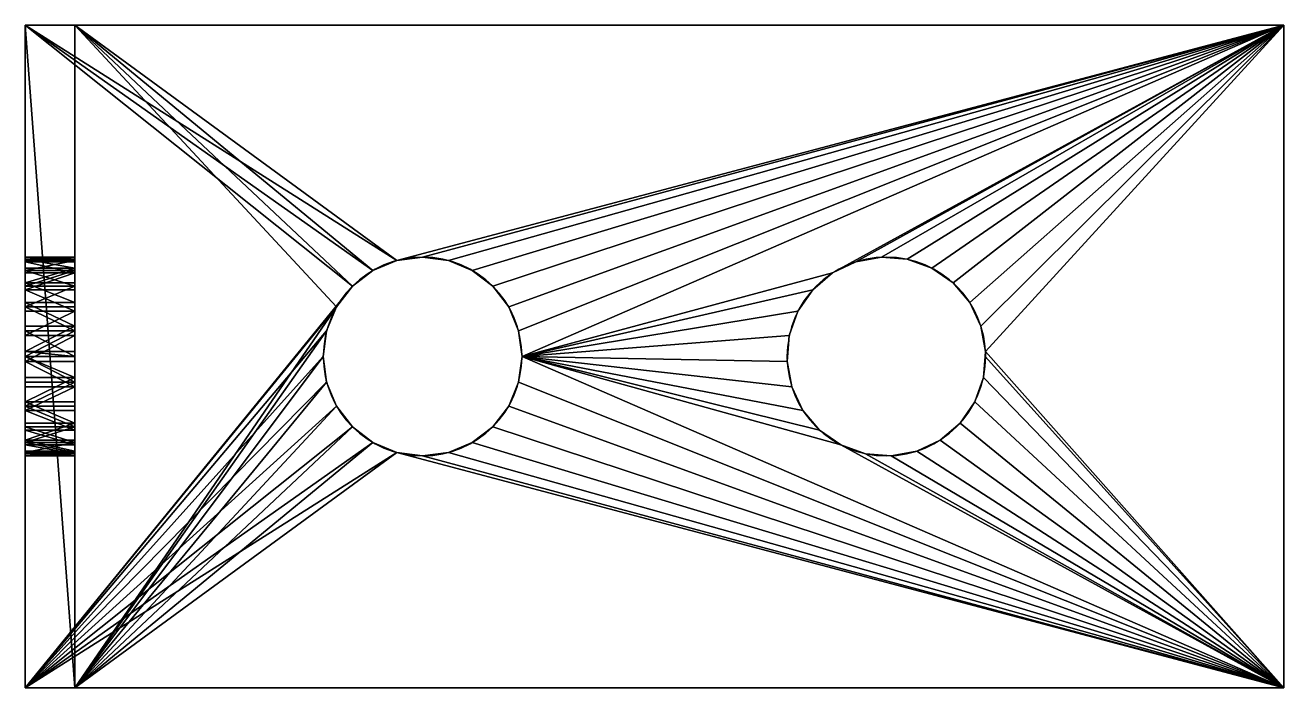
# Model space of a CAD drawing. Extents: x 0 to 38, y 0 to 20.
import ezdxf

# ---------------------------------------------------------------- set-up
doc = ezdxf.new("R2010")
doc.units = 0
doc.header["$MEASUREMENT"] = 0
doc.layers.get('0').update_dxf_attribs({"color": 13, "linetype": 'CONTINUOUS'})

msp = doc.modelspace()

# ---------------------------------------------------------------- linework, layer by layer
for p, q in [((0, 20, 38), (1.5, 20, 38)), ((0, 20, 38), (0, 0, 38)), ((0, 20), (0, 20, 38)), ((38, 20), (0, 20)), ((0, 20), (0, 0)), ((1.5, 20, 38), (1.5, 0, 38)), ((38, 20, 1.5), (1.5, 20, 1.5)), ((1.5, 20, 1.5), (1.5, 0, 1.5)), ((1.5, 20, 1.5), (1.5, 20, 38)), ((38, 20), (38, 20, 1.5)), ((38, 10, 1.5), (38, 20, 1.5)), ((38, 10), (38, 20)), ((1.5, 13, 26), (0, 13, 26)), ((1.5, 12.996, 12.148), (0, 12.996, 12.148)), ((1.5, 12.933, 11.368), (0, 12.933, 11.368)), ((12, 13, 1.5), (12, 13)), ((25.852, 12.996, 1.5), (25.852, 12.996)), ((26.632, 12.933, 1.5), (26.632, 12.933)), ((1.5, 12.898, 25.224), (0, 12.898, 25.224)), ((1.5, 12.898, 26.776), (0, 12.898, 26.776)), ((1.5, 12.856, 12.919), (0, 12.856, 12.919)), ((1.5, 12.669, 10.63), (0, 12.669, 10.63)), ((1.5, 12.598, 24.5), (0, 12.598, 24.5)), ((1.5, 12.598, 27.5), (0, 12.598, 27.5)), ((10.5, 12.598, 1.5), (10.5, 12.598)), ((11.224, 12.898, 1.5), (11.224, 12.898)), ((12.776, 12.898, 1.5), (12.776, 12.898)), ((13.5, 12.598, 1.5), (13.5, 12.598)), ((25.081, 12.856, 1.5), (25.081, 12.856)), ((27.37, 12.669, 1.5), (27.37, 12.669)), ((1.5, 12.521, 13.627), (0, 12.521, 13.627)), ((1.5, 12.224, 9.986), (0, 12.224, 9.986)), ((24.373, 12.521, 1.5), (24.373, 12.521)), ((28.014, 12.224, 1.5), (28.014, 12.224)), ((1.5, 12.121, 23.879), (0, 12.121, 23.879)), ((1.5, 12.121, 28.121), (0, 12.121, 28.121)), ((1.5, 12.014, 14.224), (0, 12.014, 14.224)), ((9.879, 12.121, 1.5), (9.879, 12.121)), ((14.121, 12.121, 1.5), (14.121, 12.121)), ((23.776, 12.014, 1.5), (23.776, 12.014)), ((1.5, 11.627, 9.479), (0, 11.627, 9.479)), ((1.5, 11.5, 23.402), (0, 11.5, 23.402)), ((1.5, 11.5, 28.598), (0, 11.5, 28.598)), ((9.402, 11.5, 1.5), (9.402, 11.5)), ((14.598, 11.5, 1.5), (14.598, 11.5)), ((28.521, 11.627, 1.5), (28.521, 11.627)), ((1.5, 11.37, 14.669), (0, 11.37, 14.669)), ((23.331, 11.37, 1.5), (23.331, 11.37)), ((1.5, 10.919, 9.144), (0, 10.919, 9.144)), ((1.5, 10.776, 23.102), (0, 10.776, 23.102)), ((1.5, 10.776, 28.898), (0, 10.776, 28.898)), ((9.102, 10.776, 1.5), (9.102, 10.776)), ((14.898, 10.776, 1.5), (14.898, 10.776)), ((28.856, 10.919, 1.5), (28.856, 10.919)), ((1.5, 10.632, 14.933), (0, 10.632, 14.933)), ((23.067, 10.632, 1.5), (23.067, 10.632)), ((1.5, 10.148, 9.004), (0, 10.148, 9.004)), ((1.5, 10, 9.016), (0, 10, 9.016)), ((1.5, 10, 23), (0, 10, 23)), ((1.5, 10, 29), (0, 10, 29)), ((9, 10, 1.5), (9, 10)), ((15, 10, 1.5), (15, 10)), ((28.984, 10, 1.5), (28.984, 10)), ((28.996, 10.148, 1.5), (28.996, 10.148)), ((38, 0), (38, 10)), ((38, 0, 1.5), (38, 10, 1.5)), ((38, 10), (38, 10, 1.5)), ((1.5, 9.852, 14.996), (0, 9.852, 14.996)), ((23.004, 9.852, 1.5), (23.004, 9.852)), ((1.5, 9.368, 9.067), (0, 9.368, 9.067)), ((1.5, 9.224, 23.102), (0, 9.224, 23.102)), ((1.5, 9.224, 28.898), (0, 9.224, 28.898)), ((9.102, 9.224, 1.5), (9.102, 9.224)), ((14.898, 9.224, 1.5), (14.898, 9.224)), ((28.933, 9.368, 1.5), (28.933, 9.368)), ((1.5, 9.081, 14.856), (0, 9.081, 14.856)), ((23.144, 9.081, 1.5), (23.144, 9.081)), ((1.5, 8.63, 9.331), (0, 8.63, 9.331)), ((1.5, 8.5, 23.402), (0, 8.5, 23.402)), ((1.5, 8.5, 28.598), (0, 8.5, 28.598)), ((1.5, 8.373, 14.521), (0, 8.373, 14.521)), ((9.402, 8.5, 1.5), (9.402, 8.5)), ((14.598, 8.5, 1.5), (14.598, 8.5)), ((23.479, 8.373, 1.5), (23.479, 8.373)), ((28.669, 8.63, 1.5), (28.669, 8.63)), ((1.5, 7.986, 9.776), (0, 7.986, 9.776)), ((28.224, 7.986, 1.5), (28.224, 7.986)), ((1.5, 7.879, 23.879), (0, 7.879, 23.879)), ((1.5, 7.879, 28.121), (0, 7.879, 28.121)), ((1.5, 7.776, 14.014), (0, 7.776, 14.014)), ((9.879, 7.879, 1.5), (9.879, 7.879)), ((14.121, 7.879, 1.5), (14.121, 7.879)), ((23.986, 7.776, 1.5), (23.986, 7.776)), ((1.5, 7.479, 10.373), (0, 7.479, 10.373)), ((1.5, 7.402, 24.5), (0, 7.402, 24.5)), ((1.5, 7.402, 27.5), (0, 7.402, 27.5)), ((1.5, 7.331, 13.37), (0, 7.331, 13.37)), ((10.5, 7.402, 1.5), (10.5, 7.402)), ((13.5, 7.402, 1.5), (13.5, 7.402)), ((24.63, 7.331, 1.5), (24.63, 7.331)), ((27.627, 7.479, 1.5), (27.627, 7.479)), ((1.5, 7.144, 11.081), (0, 7.144, 11.081)), ((1.5, 7.102, 25.224), (0, 7.102, 25.224)), ((1.5, 7.102, 26.776), (0, 7.102, 26.776)), ((1.5, 7.067, 12.632), (0, 7.067, 12.632)), ((1.5, 7.004, 11.852), (0, 7.004, 11.852)), ((1.5, 7, 26), (0, 7, 26)), ((11.224, 7.102, 1.5), (11.224, 7.102)), ((12, 7, 1.5), (12, 7)), ((12.776, 7.102, 1.5), (12.776, 7.102)), ((25.368, 7.067, 1.5), (25.368, 7.067)), ((26.148, 7.004, 1.5), (26.148, 7.004)), ((26.919, 7.144, 1.5), (26.919, 7.144)), ((0, 0, 38), (1.5, 0, 38)), ((0, 0, 38), (0, 0)), ((0, 0), (38, 0)), ((1.5, 0, 38), (1.5, 0, 1.5)), ((1.5, 0, 1.5), (38, 0, 1.5)), ((38, 0), (38, 0, 1.5))]:
    msp.add_line(p, q)
at = {"extrusion": (-1, 0, 2.3624e-15)}
msp.add_circle((-10, 12), 3, dxfattribs=at)
at = {"extrusion": (-1, -4.8663e-15, -2.85119e-15)}
msp.add_circle((-10, 26), 3, dxfattribs=at)
at = {"extrusion": (-1, 9.06956e-16, 2.50162e-16)}
msp.add_circle((-10, 12, -1.5), 3, dxfattribs=at)
at = {"extrusion": (-1, -2.30554e-15, -2.34717e-15)}
msp.add_circle((-10, 26, -1.5), 3, dxfattribs=at)
at = {"extrusion": (0, 0, -1)}
for centre in [(-12, 10), (-12, 10, -1.5), (-26, 10), (-26, 10, -1.5)]:
    msp.add_circle(centre, 3, dxfattribs=at)

# ---------------------------------------------------------------- meshes
mesh = msp.add_polyface()
corners = [(0, 20), (9.879, 12.121), (0, 0), (10.5, 12.598), (11.224, 12.898), (38, 20), (9.402, 11.5), (9.102, 10.776), (9, 10), (12, 13), (12.776, 12.898), (13.5, 12.598), (14.121, 12.121), (14.598, 11.5), (14.898, 10.776), (15, 10), (24.373, 12.521), (23.776, 12.014), (23.331, 11.37), (23.067, 10.632), (23.004, 9.852), (25.081, 12.856), (25.852, 12.996), (26.632, 12.933), (27.37, 12.669), (28.014, 12.224), (28.521, 11.627), (28.856, 10.919), (28.996, 10.148), (11.224, 7.102), (38, 0), (10.5, 7.402), (9.879, 7.879), (9.402, 8.5), (9.102, 9.224), (12, 7), (12.776, 7.102), (13.5, 7.402), (14.121, 7.879), (14.598, 8.5), (14.898, 9.224), (24.63, 7.331), (23.986, 7.776), (23.479, 8.373), (23.144, 9.081), (25.368, 7.067), (26.148, 7.004), (26.919, 7.144), (27.627, 7.479), (28.224, 7.986), (28.669, 8.63), (28.933, 9.368), (28.984, 10), (38, 10)]
mesh.append_faces([[corners[k] for k in face] for face in [(30, 5, 53)]], dxfattribs={"vtx0": -1})
mesh.append_faces([[corners[k] for k in face] for face in [(0, 1, 2), (1, 0, 3), (3, 0, 4), (4, 5, 9), (9, 5, 10), (10, 5, 11), (11, 5, 12), (12, 5, 13), (13, 5, 14), (14, 5, 15), (16, 5, 21), (21, 5, 22), (22, 5, 23), (23, 5, 24), (24, 5, 25), (25, 5, 26), (26, 5, 27), (27, 5, 28), (2, 29, 30), (29, 2, 31), (31, 2, 32), (32, 2, 33), (33, 2, 34), (34, 2, 8), (41, 15, 42), (42, 15, 43), (43, 15, 44), (44, 15, 20)]], dxfattribs={"vtx0": -1, "vtx1": -1})
mesh.append_faces([[corners[k] for k in face] for face in [(15, 5, 16), (30, 15, 41), (30, 28, 5)]], dxfattribs={"vtx0": -1, "vtx1": -1, "vtx2": -1})
mesh.append_faces([[corners[k] for k in face] for face in [(4, 0, 5), (2, 1, 6), (2, 6, 7), (2, 7, 8), (15, 16, 17), (15, 17, 18), (15, 18, 19), (15, 19, 20), (30, 29, 35), (30, 35, 36), (30, 36, 37), (30, 37, 38), (30, 38, 39), (30, 39, 40), (30, 40, 15), (30, 41, 45), (30, 45, 46), (30, 46, 47), (30, 47, 48), (30, 48, 49), (30, 49, 50), (30, 50, 51), (30, 51, 52), (30, 52, 28)]], dxfattribs={"vtx0": -1, "vtx2": -1})
mesh = msp.add_polyface()
corners = [(1.5, 0, 38), (0, 20, 38), (0, 0, 38), (1.5, 20, 38)]
mesh.append_faces([[corners[k] for k in face] for face in [(0, 1, 2), (1, 0, 3)]], dxfattribs={"vtx0": -1})
mesh = msp.add_polyface()
corners = [(0, 7.102, 25.224), (0, 7.004, 11.852), (0, 7, 26), (0, 7.067, 12.632), (0, 7.331, 13.37), (0, 7.402, 24.5), (0, 7.776, 14.014), (0, 7.879, 23.879), (0, 8.373, 14.521), (0, 8.5, 23.402), (0, 9.081, 14.856), (0, 9.224, 23.102), (0, 9.852, 14.996), (0, 10, 23), (0, 10.632, 14.933), (0, 10.776, 23.102), (0, 11.37, 14.669), (0, 11.5, 23.402), (0, 12.014, 14.224), (0, 12.121, 23.879), (0, 12.521, 13.627), (0, 12.598, 24.5), (0, 12.856, 12.919), (0, 12.898, 25.224), (0, 12.996, 12.148), (0, 13, 26), (0, 0, 38), (0, 7.102, 26.776), (0, 0), (0, 7.402, 27.5), (0, 7.879, 28.121), (0, 20, 38), (0, 8.5, 28.598), (0, 9.224, 28.898), (0, 10, 29), (0, 10.776, 28.898), (0, 11.5, 28.598), (0, 12.121, 28.121), (0, 12.598, 27.5), (0, 12.898, 26.776), (0, 7.986, 9.776), (0, 20), (0, 7.479, 10.373), (0, 7.144, 11.081), (0, 8.63, 9.331), (0, 9.368, 9.067), (0, 10, 9.016), (0, 10.148, 9.004), (0, 10.919, 9.144), (0, 11.627, 9.479), (0, 12.224, 9.986), (0, 12.669, 10.63), (0, 12.933, 11.368)]
mesh.append_faces([[corners[k] for k in face] for face in [(0, 1, 2), (1, 0, 3), (3, 0, 4), (4, 5, 6), (6, 7, 8), (8, 9, 10), (10, 11, 12), (12, 13, 14), (14, 15, 16), (16, 17, 18), (18, 19, 20), (20, 21, 22), (22, 23, 24), (26, 27, 28), (27, 26, 29), (29, 26, 30), (30, 31, 32), (32, 31, 33), (33, 31, 34), (34, 31, 35), (35, 31, 36), (36, 31, 37), (37, 31, 38), (38, 31, 39), (39, 31, 25), (28, 40, 41), (40, 28, 42), (42, 28, 43), (43, 28, 1), (41, 25, 31)]], dxfattribs={"vtx0": -1, "vtx1": -1})
mesh.append_faces([[corners[k] for k in face] for face in [(1, 28, 2), (41, 24, 25)]], dxfattribs={"vtx0": -1, "vtx1": -1, "vtx2": -1})
mesh.append_faces([[corners[k] for k in face] for face in [(4, 0, 5), (6, 5, 7), (8, 7, 9), (10, 9, 11), (12, 11, 13), (14, 13, 15), (16, 15, 17), (18, 17, 19), (20, 19, 21), (22, 21, 23), (24, 23, 25), (30, 26, 31), (28, 27, 2), (41, 40, 44), (41, 44, 45), (41, 45, 46), (41, 46, 47), (41, 47, 48), (41, 48, 49), (41, 49, 50), (41, 50, 51), (41, 51, 52), (41, 52, 24)]], dxfattribs={"vtx0": -1, "vtx2": -1})
mesh = msp.add_polyface()
corners = [(0, 20), (1.5, 20, 1.5), (38, 20), (0, 20, 38), (1.5, 20, 38), (38, 20, 1.5)]
mesh.append_faces([[corners[k] for k in face] for face in [(1, 3, 4)]], dxfattribs={"vtx0": -1})
mesh.append_faces([[corners[k] for k in face] for face in [(0, 1, 2)]], dxfattribs={"vtx0": -1, "vtx1": -1})
mesh.append_faces([[corners[k] for k in face] for face in [(1, 0, 3)]], dxfattribs={"vtx0": -1, "vtx2": -1})
mesh.append_faces([[corners[k] for k in face] for face in [(5, 2, 1)]], dxfattribs={"vtx1": -1})
mesh = msp.add_polyface()
corners = [(1.5, 0, 1.5), (9.102, 9.224, 1.5), (9, 10, 1.5), (9.402, 8.5, 1.5), (9.879, 7.879, 1.5), (10.5, 7.402, 1.5), (11.224, 7.102, 1.5), (38, 0, 1.5), (12, 7, 1.5), (12.776, 7.102, 1.5), (13.5, 7.402, 1.5), (14.121, 7.879, 1.5), (14.598, 8.5, 1.5), (14.898, 9.224, 1.5), (15, 10, 1.5), (24.63, 7.331, 1.5), (23.986, 7.776, 1.5), (23.479, 8.373, 1.5), (23.144, 9.081, 1.5), (23.004, 9.852, 1.5), (25.368, 7.067, 1.5), (26.148, 7.004, 1.5), (26.919, 7.144, 1.5), (27.627, 7.479, 1.5), (28.224, 7.986, 1.5), (28.669, 8.63, 1.5), (28.933, 9.368, 1.5), (28.984, 10, 1.5), (28.996, 10.148, 1.5), (1.5, 20, 1.5), (11.224, 12.898, 1.5), (38, 20, 1.5), (10.5, 12.598, 1.5), (9.879, 12.121, 1.5), (9.402, 11.5, 1.5), (9.102, 10.776, 1.5), (12, 13, 1.5), (12.776, 12.898, 1.5), (13.5, 12.598, 1.5), (14.121, 12.121, 1.5), (14.598, 11.5, 1.5), (14.898, 10.776, 1.5), (24.373, 12.521, 1.5), (23.776, 12.014, 1.5), (23.331, 11.37, 1.5), (23.067, 10.632, 1.5), (25.081, 12.856, 1.5), (25.852, 12.996, 1.5), (26.632, 12.933, 1.5), (27.37, 12.669, 1.5), (28.014, 12.224, 1.5), (28.521, 11.627, 1.5), (28.856, 10.919, 1.5), (38, 10, 1.5)]
mesh.append_faces([[corners[k] for k in face] for face in [(31, 7, 53)]], dxfattribs={"vtx0": -1})
mesh.append_faces([[corners[k] for k in face] for face in [(1, 0, 3), (3, 0, 4), (4, 0, 5), (5, 0, 6), (6, 7, 8), (8, 7, 9), (9, 7, 10), (10, 7, 11), (11, 7, 12), (12, 7, 13), (13, 7, 14), (15, 7, 20), (20, 7, 21), (21, 7, 22), (22, 7, 23), (23, 7, 24), (24, 7, 25), (25, 7, 26), (26, 7, 27), (27, 7, 28), (29, 30, 31), (30, 29, 32), (32, 29, 33), (33, 29, 34), (34, 0, 35), (35, 0, 2), (42, 14, 43), (43, 14, 44), (44, 14, 45), (45, 14, 19)]], dxfattribs={"vtx0": -1, "vtx1": -1})
mesh.append_faces([[corners[k] for k in face] for face in [(14, 7, 15), (31, 14, 42), (31, 28, 7)]], dxfattribs={"vtx0": -1, "vtx1": -1, "vtx2": -1})
mesh.append_faces([[corners[k] for k in face] for face in [(0, 1, 2), (6, 0, 7), (14, 15, 16), (14, 16, 17), (14, 17, 18), (14, 18, 19), (34, 29, 0), (31, 30, 36), (31, 36, 37), (31, 37, 38), (31, 38, 39), (31, 39, 40), (31, 40, 41), (31, 41, 14), (31, 42, 46), (31, 46, 47), (31, 47, 48), (31, 48, 49), (31, 49, 50), (31, 50, 51), (31, 51, 52), (31, 52, 28)]], dxfattribs={"vtx0": -1, "vtx2": -1})
mesh = msp.add_polyface()
corners = [(1.5, 0, 1.5), (1.5, 7.144, 11.081), (1.5, 0, 38), (1.5, 7.479, 10.373), (1.5, 7.986, 9.776), (1.5, 8.63, 9.331), (1.5, 20, 1.5), (1.5, 7.004, 11.852), (1.5, 7, 26), (1.5, 9.368, 9.067), (1.5, 10, 9.016), (1.5, 10.148, 9.004), (1.5, 10.919, 9.144), (1.5, 11.627, 9.479), (1.5, 12.224, 9.986), (1.5, 12.669, 10.63), (1.5, 12.933, 11.368), (1.5, 12.996, 12.148), (1.5, 13, 26), (1.5, 7.879, 28.121), (1.5, 20, 38), (1.5, 7.402, 27.5), (1.5, 7.102, 26.776), (1.5, 8.5, 28.598), (1.5, 9.224, 28.898), (1.5, 10, 29), (1.5, 10.776, 28.898), (1.5, 11.5, 28.598), (1.5, 12.121, 28.121), (1.5, 12.598, 27.5), (1.5, 12.898, 26.776), (1.5, 7.102, 25.224), (1.5, 7.067, 12.632), (1.5, 7.331, 13.37), (1.5, 7.402, 24.5), (1.5, 7.776, 14.014), (1.5, 7.879, 23.879), (1.5, 8.373, 14.521), (1.5, 8.5, 23.402), (1.5, 9.081, 14.856), (1.5, 9.224, 23.102), (1.5, 9.852, 14.996), (1.5, 10, 23), (1.5, 10.632, 14.933), (1.5, 10.776, 23.102), (1.5, 11.37, 14.669), (1.5, 11.5, 23.402), (1.5, 12.014, 14.224), (1.5, 12.121, 23.879), (1.5, 12.521, 13.627), (1.5, 12.598, 24.5), (1.5, 12.856, 12.919), (1.5, 12.898, 25.224)]
mesh.append_faces([[corners[k] for k in face] for face in [(0, 1, 2), (1, 0, 3), (3, 0, 4), (4, 0, 5), (5, 6, 9), (9, 6, 10), (10, 6, 11), (11, 6, 12), (12, 6, 13), (13, 6, 14), (14, 6, 15), (15, 6, 16), (16, 6, 17), (2, 19, 20), (19, 2, 21), (21, 2, 22), (22, 2, 8), (20, 18, 6), (31, 33, 34), (34, 35, 36), (36, 37, 38), (38, 39, 40), (40, 41, 42), (42, 43, 44), (44, 45, 46), (46, 47, 48), (48, 49, 50), (50, 51, 52), (52, 17, 18)]], dxfattribs={"vtx0": -1, "vtx1": -1})
mesh.append_faces([[corners[k] for k in face] for face in [(2, 7, 8), (17, 6, 18)]], dxfattribs={"vtx0": -1, "vtx1": -1, "vtx2": -1})
mesh.append_faces([[corners[k] for k in face] for face in [(5, 0, 6), (2, 1, 7), (20, 19, 23), (20, 23, 24), (20, 24, 25), (20, 25, 26), (20, 26, 27), (20, 27, 28), (20, 28, 29), (20, 29, 30), (20, 30, 18), (7, 31, 8), (31, 7, 32), (31, 32, 33), (34, 33, 35), (36, 35, 37), (38, 37, 39), (40, 39, 41), (42, 41, 43), (44, 43, 45), (46, 45, 47), (48, 47, 49), (50, 49, 51), (52, 51, 17)]], dxfattribs={"vtx0": -1, "vtx2": -1})
mesh = msp.add_polyface()
corners = [(38, 20), (38, 10, 1.5), (38, 10), (38, 20, 1.5)]
mesh.append_faces([[corners[k] for k in face] for face in [(0, 1, 2), (1, 0, 3)]], dxfattribs={"vtx0": -1})
mesh = msp.add_polyface()
corners = [(1.5, 12.898, 26.776), (0, 13, 26), (1.5, 13, 26), (0, 12.898, 26.776)]
mesh.append_faces([[corners[k] for k in face] for face in [(0, 1, 2), (1, 0, 3)]], dxfattribs={"vtx0": -1})
mesh = msp.add_polyface()
corners = [(1.5, 13, 26), (0, 12.898, 25.224), (1.5, 12.898, 25.224), (0, 13, 26)]
mesh.append_faces([[corners[k] for k in face] for face in [(0, 1, 2), (1, 0, 3)]], dxfattribs={"vtx0": -1})
mesh = msp.add_polyface()
corners = [(1.5, 12.996, 12.148), (0, 12.933, 11.368), (1.5, 12.933, 11.368), (0, 12.996, 12.148)]
mesh.append_faces([[corners[k] for k in face] for face in [(0, 1, 2), (1, 0, 3)]], dxfattribs={"vtx0": -1})
mesh = msp.add_polyface()
corners = [(1.5, 12.996, 12.148), (0, 12.856, 12.919), (0, 12.996, 12.148), (1.5, 12.856, 12.919)]
mesh.append_faces([[corners[k] for k in face] for face in [(0, 1, 2), (1, 0, 3)]], dxfattribs={"vtx0": -1})
mesh = msp.add_polyface()
corners = [(1.5, 12.669, 10.63), (0, 12.933, 11.368), (0, 12.669, 10.63), (1.5, 12.933, 11.368)]
mesh.append_faces([[corners[k] for k in face] for face in [(0, 1, 2), (1, 0, 3)]], dxfattribs={"vtx0": -1})
mesh = msp.add_polyface()
corners = [(12, 13, 1.5), (11.224, 12.898), (12, 13), (11.224, 12.898, 1.5)]
mesh.append_faces([[corners[k] for k in face] for face in [(0, 1, 2), (1, 0, 3)]], dxfattribs={"vtx0": -1})
mesh = msp.add_polyface()
corners = [(12.776, 12.898, 1.5), (12, 13), (12.776, 12.898), (12, 13, 1.5)]
mesh.append_faces([[corners[k] for k in face] for face in [(0, 1, 2), (1, 0, 3)]], dxfattribs={"vtx0": -1})
mesh = msp.add_polyface()
corners = [(25.852, 12.996, 1.5), (25.081, 12.856), (25.852, 12.996), (25.081, 12.856, 1.5)]
mesh.append_faces([[corners[k] for k in face] for face in [(0, 1, 2), (1, 0, 3)]], dxfattribs={"vtx0": -1})
mesh = msp.add_polyface()
corners = [(26.632, 12.933, 1.5), (25.852, 12.996), (26.632, 12.933), (25.852, 12.996, 1.5)]
mesh.append_faces([[corners[k] for k in face] for face in [(0, 1, 2), (1, 0, 3)]], dxfattribs={"vtx0": -1})
mesh = msp.add_polyface()
corners = [(27.37, 12.669, 1.5), (26.632, 12.933), (27.37, 12.669), (26.632, 12.933, 1.5)]
mesh.append_faces([[corners[k] for k in face] for face in [(0, 1, 2), (1, 0, 3)]], dxfattribs={"vtx0": -1})
mesh = msp.add_polyface()
corners = [(1.5, 12.898, 26.776), (0, 12.598, 27.5), (0, 12.898, 26.776), (1.5, 12.598, 27.5)]
mesh.append_faces([[corners[k] for k in face] for face in [(0, 1, 2), (1, 0, 3)]], dxfattribs={"vtx0": -1})
mesh = msp.add_polyface()
corners = [(1.5, 12.898, 25.224), (0, 12.598, 24.5), (1.5, 12.598, 24.5), (0, 12.898, 25.224)]
mesh.append_faces([[corners[k] for k in face] for face in [(0, 1, 2), (1, 0, 3)]], dxfattribs={"vtx0": -1})
mesh = msp.add_polyface()
corners = [(1.5, 12.521, 13.627), (0, 12.856, 12.919), (1.5, 12.856, 12.919), (0, 12.521, 13.627)]
mesh.append_faces([[corners[k] for k in face] for face in [(0, 1, 2), (1, 0, 3)]], dxfattribs={"vtx0": -1})
mesh = msp.add_polyface()
corners = [(1.5, 12.669, 10.63), (0, 12.224, 9.986), (1.5, 12.224, 9.986), (0, 12.669, 10.63)]
mesh.append_faces([[corners[k] for k in face] for face in [(0, 1, 2), (1, 0, 3)]], dxfattribs={"vtx0": -1})
mesh = msp.add_polyface()
corners = [(1.5, 12.121, 28.121), (0, 12.598, 27.5), (1.5, 12.598, 27.5), (0, 12.121, 28.121)]
mesh.append_faces([[corners[k] for k in face] for face in [(0, 1, 2), (1, 0, 3)]], dxfattribs={"vtx0": -1})
mesh = msp.add_polyface()
corners = [(1.5, 12.598, 24.5), (0, 12.121, 23.879), (1.5, 12.121, 23.879), (0, 12.598, 24.5)]
mesh.append_faces([[corners[k] for k in face] for face in [(0, 1, 2), (1, 0, 3)]], dxfattribs={"vtx0": -1})
mesh = msp.add_polyface()
corners = [(10.5, 12.598, 1.5), (9.879, 12.121), (10.5, 12.598), (9.879, 12.121, 1.5)]
mesh.append_faces([[corners[k] for k in face] for face in [(0, 1, 2), (1, 0, 3)]], dxfattribs={"vtx0": -1})
mesh = msp.add_polyface()
corners = [(11.224, 12.898, 1.5), (10.5, 12.598), (11.224, 12.898), (10.5, 12.598, 1.5)]
mesh.append_faces([[corners[k] for k in face] for face in [(0, 1, 2), (1, 0, 3)]], dxfattribs={"vtx0": -1})
mesh = msp.add_polyface()
corners = [(13.5, 12.598, 1.5), (12.776, 12.898), (13.5, 12.598), (12.776, 12.898, 1.5)]
mesh.append_faces([[corners[k] for k in face] for face in [(0, 1, 2), (1, 0, 3)]], dxfattribs={"vtx0": -1})
mesh = msp.add_polyface()
corners = [(14.121, 12.121, 1.5), (13.5, 12.598), (14.121, 12.121), (13.5, 12.598, 1.5)]
mesh.append_faces([[corners[k] for k in face] for face in [(0, 1, 2), (1, 0, 3)]], dxfattribs={"vtx0": -1})
mesh = msp.add_polyface()
corners = [(25.081, 12.856, 1.5), (24.373, 12.521), (25.081, 12.856), (24.373, 12.521, 1.5)]
mesh.append_faces([[corners[k] for k in face] for face in [(0, 1, 2), (1, 0, 3)]], dxfattribs={"vtx0": -1})
mesh = msp.add_polyface()
corners = [(28.014, 12.224, 1.5), (27.37, 12.669), (28.014, 12.224), (27.37, 12.669, 1.5)]
mesh.append_faces([[corners[k] for k in face] for face in [(0, 1, 2), (1, 0, 3)]], dxfattribs={"vtx0": -1})
mesh = msp.add_polyface()
corners = [(1.5, 12.521, 13.627), (0, 12.014, 14.224), (0, 12.521, 13.627), (1.5, 12.014, 14.224)]
mesh.append_faces([[corners[k] for k in face] for face in [(0, 1, 2), (1, 0, 3)]], dxfattribs={"vtx0": -1})
mesh = msp.add_polyface()
corners = [(1.5, 11.627, 9.479), (0, 12.224, 9.986), (0, 11.627, 9.479), (1.5, 12.224, 9.986)]
mesh.append_faces([[corners[k] for k in face] for face in [(0, 1, 2), (1, 0, 3)]], dxfattribs={"vtx0": -1})
mesh = msp.add_polyface()
corners = [(24.373, 12.521, 1.5), (23.776, 12.014), (24.373, 12.521), (23.776, 12.014, 1.5)]
mesh.append_faces([[corners[k] for k in face] for face in [(0, 1, 2), (1, 0, 3)]], dxfattribs={"vtx0": -1})
mesh = msp.add_polyface()
corners = [(28.014, 12.224, 1.5), (28.521, 11.627), (28.521, 11.627, 1.5), (28.014, 12.224)]
mesh.append_faces([[corners[k] for k in face] for face in [(0, 1, 2), (1, 0, 3)]], dxfattribs={"vtx0": -1})
mesh = msp.add_polyface()
corners = [(1.5, 12.121, 28.121), (0, 11.5, 28.598), (0, 12.121, 28.121), (1.5, 11.5, 28.598)]
mesh.append_faces([[corners[k] for k in face] for face in [(0, 1, 2), (1, 0, 3)]], dxfattribs={"vtx0": -1})
mesh = msp.add_polyface()
corners = [(0, 11.5, 23.402), (1.5, 12.121, 23.879), (0, 12.121, 23.879), (1.5, 11.5, 23.402)]
mesh.append_faces([[corners[k] for k in face] for face in [(0, 1, 2), (1, 0, 3)]], dxfattribs={"vtx0": -1})
mesh = msp.add_polyface()
corners = [(0, 12.014, 14.224), (1.5, 11.37, 14.669), (0, 11.37, 14.669), (1.5, 12.014, 14.224)]
mesh.append_faces([[corners[k] for k in face] for face in [(0, 1, 2), (1, 0, 3)]], dxfattribs={"vtx0": -1})
mesh = msp.add_polyface()
corners = [(9.879, 12.121), (9.402, 11.5, 1.5), (9.402, 11.5), (9.879, 12.121, 1.5)]
mesh.append_faces([[corners[k] for k in face] for face in [(0, 1, 2), (1, 0, 3)]], dxfattribs={"vtx0": -1})
mesh = msp.add_polyface()
corners = [(14.121, 12.121, 1.5), (14.598, 11.5), (14.598, 11.5, 1.5), (14.121, 12.121)]
mesh.append_faces([[corners[k] for k in face] for face in [(0, 1, 2), (1, 0, 3)]], dxfattribs={"vtx0": -1})
mesh = msp.add_polyface()
corners = [(23.776, 12.014), (23.331, 11.37, 1.5), (23.331, 11.37), (23.776, 12.014, 1.5)]
mesh.append_faces([[corners[k] for k in face] for face in [(0, 1, 2), (1, 0, 3)]], dxfattribs={"vtx0": -1})
mesh = msp.add_polyface()
corners = [(1.5, 10.919, 9.144), (0, 11.627, 9.479), (0, 10.919, 9.144), (1.5, 11.627, 9.479)]
mesh.append_faces([[corners[k] for k in face] for face in [(0, 1, 2), (1, 0, 3)]], dxfattribs={"vtx0": -1})
mesh = msp.add_polyface()
corners = [(0, 11.5, 28.598), (1.5, 10.776, 28.898), (0, 10.776, 28.898), (1.5, 11.5, 28.598)]
mesh.append_faces([[corners[k] for k in face] for face in [(0, 1, 2), (1, 0, 3)]], dxfattribs={"vtx0": -1})
mesh = msp.add_polyface()
corners = [(1.5, 10.776, 23.102), (0, 11.5, 23.402), (0, 10.776, 23.102), (1.5, 11.5, 23.402)]
mesh.append_faces([[corners[k] for k in face] for face in [(0, 1, 2), (1, 0, 3)]], dxfattribs={"vtx0": -1})
mesh = msp.add_polyface()
corners = [(9.402, 11.5), (9.102, 10.776, 1.5), (9.102, 10.776), (9.402, 11.5, 1.5)]
mesh.append_faces([[corners[k] for k in face] for face in [(0, 1, 2), (1, 0, 3)]], dxfattribs={"vtx0": -1})
mesh = msp.add_polyface()
corners = [(14.598, 11.5, 1.5), (14.898, 10.776), (14.898, 10.776, 1.5), (14.598, 11.5)]
mesh.append_faces([[corners[k] for k in face] for face in [(0, 1, 2), (1, 0, 3)]], dxfattribs={"vtx0": -1})
mesh = msp.add_polyface()
corners = [(28.521, 11.627, 1.5), (28.856, 10.919), (28.856, 10.919, 1.5), (28.521, 11.627)]
mesh.append_faces([[corners[k] for k in face] for face in [(0, 1, 2), (1, 0, 3)]], dxfattribs={"vtx0": -1})
mesh = msp.add_polyface()
corners = [(1.5, 11.37, 14.669), (0, 10.632, 14.933), (0, 11.37, 14.669), (1.5, 10.632, 14.933)]
mesh.append_faces([[corners[k] for k in face] for face in [(0, 1, 2), (1, 0, 3)]], dxfattribs={"vtx0": -1})
mesh = msp.add_polyface()
corners = [(23.331, 11.37), (23.067, 10.632, 1.5), (23.067, 10.632), (23.331, 11.37, 1.5)]
mesh.append_faces([[corners[k] for k in face] for face in [(0, 1, 2), (1, 0, 3)]], dxfattribs={"vtx0": -1})
mesh = msp.add_polyface()
corners = [(0, 10.148, 9.004), (1.5, 10.919, 9.144), (0, 10.919, 9.144), (1.5, 10.148, 9.004)]
mesh.append_faces([[corners[k] for k in face] for face in [(0, 1, 2), (1, 0, 3)]], dxfattribs={"vtx0": -1})
mesh = msp.add_polyface()
corners = [(1.5, 10.776, 28.898), (0, 10, 29), (0, 10.776, 28.898), (1.5, 10, 29)]
mesh.append_faces([[corners[k] for k in face] for face in [(0, 1, 2), (1, 0, 3)]], dxfattribs={"vtx0": -1})
mesh = msp.add_polyface()
corners = [(1.5, 10, 23), (0, 10.776, 23.102), (0, 10, 23), (1.5, 10.776, 23.102)]
mesh.append_faces([[corners[k] for k in face] for face in [(0, 1, 2), (1, 0, 3)]], dxfattribs={"vtx0": -1})
mesh = msp.add_polyface()
corners = [(9.102, 10.776), (9, 10, 1.5), (9, 10), (9.102, 10.776, 1.5)]
mesh.append_faces([[corners[k] for k in face] for face in [(0, 1, 2), (1, 0, 3)]], dxfattribs={"vtx0": -1})
mesh = msp.add_polyface()
corners = [(14.898, 10.776, 1.5), (15, 10), (15, 10, 1.5), (14.898, 10.776)]
mesh.append_faces([[corners[k] for k in face] for face in [(0, 1, 2), (1, 0, 3)]], dxfattribs={"vtx0": -1})
mesh = msp.add_polyface()
corners = [(28.856, 10.919, 1.5), (28.996, 10.148), (28.996, 10.148, 1.5), (28.856, 10.919)]
mesh.append_faces([[corners[k] for k in face] for face in [(0, 1, 2), (1, 0, 3)]], dxfattribs={"vtx0": -1})
mesh = msp.add_polyface()
corners = [(1.5, 10.632, 14.933), (0, 9.852, 14.996), (0, 10.632, 14.933), (1.5, 9.852, 14.996)]
mesh.append_faces([[corners[k] for k in face] for face in [(0, 1, 2), (1, 0, 3)]], dxfattribs={"vtx0": -1})
mesh = msp.add_polyface()
corners = [(23.067, 10.632), (23.004, 9.852, 1.5), (23.004, 9.852), (23.067, 10.632, 1.5)]
mesh.append_faces([[corners[k] for k in face] for face in [(0, 1, 2), (1, 0, 3)]], dxfattribs={"vtx0": -1})
mesh = msp.add_polyface()
corners = [(1.5, 10, 9.016), (0, 10.148, 9.004), (0, 10, 9.016), (1.5, 10.148, 9.004)]
mesh.append_faces([[corners[k] for k in face] for face in [(0, 1, 2), (1, 0, 3)]], dxfattribs={"vtx0": -1})
mesh = msp.add_polyface()
corners = [(1.5, 9.224, 23.102), (0, 10, 23), (0, 9.224, 23.102), (1.5, 10, 23)]
mesh.append_faces([[corners[k] for k in face] for face in [(0, 1, 2), (1, 0, 3)]], dxfattribs={"vtx0": -1})
mesh = msp.add_polyface()
corners = [(0, 10, 29), (1.5, 9.224, 28.898), (0, 9.224, 28.898), (1.5, 10, 29)]
mesh.append_faces([[corners[k] for k in face] for face in [(0, 1, 2), (1, 0, 3)]], dxfattribs={"vtx0": -1})
mesh = msp.add_polyface()
corners = [(1.5, 9.368, 9.067), (0, 10, 9.016), (0, 9.368, 9.067), (1.5, 10, 9.016)]
mesh.append_faces([[corners[k] for k in face] for face in [(0, 1, 2), (1, 0, 3)]], dxfattribs={"vtx0": -1})
mesh = msp.add_polyface()
corners = [(9, 10), (9.102, 9.224, 1.5), (9.102, 9.224), (9, 10, 1.5)]
mesh.append_faces([[corners[k] for k in face] for face in [(0, 1, 2), (1, 0, 3)]], dxfattribs={"vtx0": -1})
mesh = msp.add_polyface()
corners = [(15, 10, 1.5), (14.898, 9.224), (14.898, 9.224, 1.5), (15, 10)]
mesh.append_faces([[corners[k] for k in face] for face in [(0, 1, 2), (1, 0, 3)]], dxfattribs={"vtx0": -1})
mesh = msp.add_polyface()
corners = [(28.984, 10, 1.5), (28.933, 9.368), (28.933, 9.368, 1.5), (28.984, 10)]
mesh.append_faces([[corners[k] for k in face] for face in [(0, 1, 2), (1, 0, 3)]], dxfattribs={"vtx0": -1})
mesh = msp.add_polyface()
corners = [(28.996, 10.148, 1.5), (28.984, 10), (28.984, 10, 1.5), (28.996, 10.148)]
mesh.append_faces([[corners[k] for k in face] for face in [(0, 1, 2), (1, 0, 3)]], dxfattribs={"vtx0": -1})
mesh = msp.add_polyface()
corners = [(38, 10), (38, 0, 1.5), (38, 0), (38, 10, 1.5)]
mesh.append_faces([[corners[k] for k in face] for face in [(0, 1, 2), (1, 0, 3)]], dxfattribs={"vtx0": -1})
mesh = msp.add_polyface()
corners = [(0, 9.852, 14.996), (1.5, 9.081, 14.856), (0, 9.081, 14.856), (1.5, 9.852, 14.996)]
mesh.append_faces([[corners[k] for k in face] for face in [(0, 1, 2), (1, 0, 3)]], dxfattribs={"vtx0": -1})
mesh = msp.add_polyface()
corners = [(23.004, 9.852), (23.144, 9.081, 1.5), (23.144, 9.081), (23.004, 9.852, 1.5)]
mesh.append_faces([[corners[k] for k in face] for face in [(0, 1, 2), (1, 0, 3)]], dxfattribs={"vtx0": -1})
mesh = msp.add_polyface()
corners = [(0, 8.63, 9.331), (1.5, 9.368, 9.067), (0, 9.368, 9.067), (1.5, 8.63, 9.331)]
mesh.append_faces([[corners[k] for k in face] for face in [(0, 1, 2), (1, 0, 3)]], dxfattribs={"vtx0": -1})
mesh = msp.add_polyface()
corners = [(1.5, 9.224, 28.898), (0, 8.5, 28.598), (0, 9.224, 28.898), (1.5, 8.5, 28.598)]
mesh.append_faces([[corners[k] for k in face] for face in [(0, 1, 2), (1, 0, 3)]], dxfattribs={"vtx0": -1})
mesh = msp.add_polyface()
corners = [(0, 8.5, 23.402), (1.5, 9.224, 23.102), (0, 9.224, 23.102), (1.5, 8.5, 23.402)]
mesh.append_faces([[corners[k] for k in face] for face in [(0, 1, 2), (1, 0, 3)]], dxfattribs={"vtx0": -1})
mesh = msp.add_polyface()
corners = [(9.102, 9.224), (9.402, 8.5, 1.5), (9.402, 8.5), (9.102, 9.224, 1.5)]
mesh.append_faces([[corners[k] for k in face] for face in [(0, 1, 2), (1, 0, 3)]], dxfattribs={"vtx0": -1})
mesh = msp.add_polyface()
corners = [(14.898, 9.224, 1.5), (14.598, 8.5), (14.598, 8.5, 1.5), (14.898, 9.224)]
mesh.append_faces([[corners[k] for k in face] for face in [(0, 1, 2), (1, 0, 3)]], dxfattribs={"vtx0": -1})
mesh = msp.add_polyface()
corners = [(28.933, 9.368, 1.5), (28.669, 8.63), (28.669, 8.63, 1.5), (28.933, 9.368)]
mesh.append_faces([[corners[k] for k in face] for face in [(0, 1, 2), (1, 0, 3)]], dxfattribs={"vtx0": -1})
mesh = msp.add_polyface()
corners = [(1.5, 9.081, 14.856), (0, 8.373, 14.521), (0, 9.081, 14.856), (1.5, 8.373, 14.521)]
mesh.append_faces([[corners[k] for k in face] for face in [(0, 1, 2), (1, 0, 3)]], dxfattribs={"vtx0": -1})
mesh = msp.add_polyface()
corners = [(23.144, 9.081), (23.479, 8.373, 1.5), (23.479, 8.373), (23.144, 9.081, 1.5)]
mesh.append_faces([[corners[k] for k in face] for face in [(0, 1, 2), (1, 0, 3)]], dxfattribs={"vtx0": -1})
mesh = msp.add_polyface()
corners = [(1.5, 7.986, 9.776), (0, 8.63, 9.331), (0, 7.986, 9.776), (1.5, 8.63, 9.331)]
mesh.append_faces([[corners[k] for k in face] for face in [(0, 1, 2), (1, 0, 3)]], dxfattribs={"vtx0": -1})
mesh = msp.add_polyface()
corners = [(0, 8.5, 28.598), (1.5, 7.879, 28.121), (0, 7.879, 28.121), (1.5, 8.5, 28.598)]
mesh.append_faces([[corners[k] for k in face] for face in [(0, 1, 2), (1, 0, 3)]], dxfattribs={"vtx0": -1})
mesh = msp.add_polyface()
corners = [(1.5, 7.879, 23.879), (0, 8.5, 23.402), (0, 7.879, 23.879), (1.5, 8.5, 23.402)]
mesh.append_faces([[corners[k] for k in face] for face in [(0, 1, 2), (1, 0, 3)]], dxfattribs={"vtx0": -1})
mesh = msp.add_polyface()
corners = [(0, 8.373, 14.521), (1.5, 7.776, 14.014), (0, 7.776, 14.014), (1.5, 8.373, 14.521)]
mesh.append_faces([[corners[k] for k in face] for face in [(0, 1, 2), (1, 0, 3)]], dxfattribs={"vtx0": -1})
mesh = msp.add_polyface()
corners = [(9.402, 8.5), (9.879, 7.879, 1.5), (9.879, 7.879), (9.402, 8.5, 1.5)]
mesh.append_faces([[corners[k] for k in face] for face in [(0, 1, 2), (1, 0, 3)]], dxfattribs={"vtx0": -1})
mesh = msp.add_polyface()
corners = [(14.598, 8.5, 1.5), (14.121, 7.879), (14.121, 7.879, 1.5), (14.598, 8.5)]
mesh.append_faces([[corners[k] for k in face] for face in [(0, 1, 2), (1, 0, 3)]], dxfattribs={"vtx0": -1})
mesh = msp.add_polyface()
corners = [(23.479, 8.373), (23.986, 7.776, 1.5), (23.986, 7.776), (23.479, 8.373, 1.5)]
mesh.append_faces([[corners[k] for k in face] for face in [(0, 1, 2), (1, 0, 3)]], dxfattribs={"vtx0": -1})
mesh = msp.add_polyface()
corners = [(28.669, 8.63, 1.5), (28.224, 7.986), (28.224, 7.986, 1.5), (28.669, 8.63)]
mesh.append_faces([[corners[k] for k in face] for face in [(0, 1, 2), (1, 0, 3)]], dxfattribs={"vtx0": -1})
mesh = msp.add_polyface()
corners = [(0, 7.479, 10.373), (1.5, 7.986, 9.776), (0, 7.986, 9.776), (1.5, 7.479, 10.373)]
mesh.append_faces([[corners[k] for k in face] for face in [(0, 1, 2), (1, 0, 3)]], dxfattribs={"vtx0": -1})
mesh = msp.add_polyface()
corners = [(27.627, 7.479, 1.5), (28.224, 7.986), (27.627, 7.479), (28.224, 7.986, 1.5)]
mesh.append_faces([[corners[k] for k in face] for face in [(0, 1, 2), (1, 0, 3)]], dxfattribs={"vtx0": -1})
mesh = msp.add_polyface()
corners = [(0, 7.879, 23.879), (1.5, 7.402, 24.5), (1.5, 7.879, 23.879), (0, 7.402, 24.5)]
mesh.append_faces([[corners[k] for k in face] for face in [(0, 1, 2), (1, 0, 3)]], dxfattribs={"vtx0": -1})
mesh = msp.add_polyface()
corners = [(0, 7.402, 27.5), (1.5, 7.879, 28.121), (1.5, 7.402, 27.5), (0, 7.879, 28.121)]
mesh.append_faces([[corners[k] for k in face] for face in [(0, 1, 2), (1, 0, 3)]], dxfattribs={"vtx0": -1})
mesh = msp.add_polyface()
corners = [(0, 7.776, 14.014), (1.5, 7.331, 13.37), (0, 7.331, 13.37), (1.5, 7.776, 14.014)]
mesh.append_faces([[corners[k] for k in face] for face in [(0, 1, 2), (1, 0, 3)]], dxfattribs={"vtx0": -1})
mesh = msp.add_polyface()
corners = [(9.879, 7.879, 1.5), (10.5, 7.402), (9.879, 7.879), (10.5, 7.402, 1.5)]
mesh.append_faces([[corners[k] for k in face] for face in [(0, 1, 2), (1, 0, 3)]], dxfattribs={"vtx0": -1})
mesh = msp.add_polyface()
corners = [(13.5, 7.402, 1.5), (14.121, 7.879), (13.5, 7.402), (14.121, 7.879, 1.5)]
mesh.append_faces([[corners[k] for k in face] for face in [(0, 1, 2), (1, 0, 3)]], dxfattribs={"vtx0": -1})
mesh = msp.add_polyface()
corners = [(23.986, 7.776, 1.5), (24.63, 7.331), (23.986, 7.776), (24.63, 7.331, 1.5)]
mesh.append_faces([[corners[k] for k in face] for face in [(0, 1, 2), (1, 0, 3)]], dxfattribs={"vtx0": -1})
mesh = msp.add_polyface()
corners = [(0, 7.479, 10.373), (1.5, 7.144, 11.081), (1.5, 7.479, 10.373), (0, 7.144, 11.081)]
mesh.append_faces([[corners[k] for k in face] for face in [(0, 1, 2), (1, 0, 3)]], dxfattribs={"vtx0": -1})
mesh = msp.add_polyface()
corners = [(0, 7.102, 25.224), (1.5, 7.402, 24.5), (0, 7.402, 24.5), (1.5, 7.102, 25.224)]
mesh.append_faces([[corners[k] for k in face] for face in [(0, 1, 2), (1, 0, 3)]], dxfattribs={"vtx0": -1})
mesh = msp.add_polyface()
corners = [(0, 7.402, 27.5), (1.5, 7.102, 26.776), (0, 7.102, 26.776), (1.5, 7.402, 27.5)]
mesh.append_faces([[corners[k] for k in face] for face in [(0, 1, 2), (1, 0, 3)]], dxfattribs={"vtx0": -1})
mesh = msp.add_polyface()
corners = [(0, 7.331, 13.37), (1.5, 7.067, 12.632), (0, 7.067, 12.632), (1.5, 7.331, 13.37)]
mesh.append_faces([[corners[k] for k in face] for face in [(0, 1, 2), (1, 0, 3)]], dxfattribs={"vtx0": -1})
mesh = msp.add_polyface()
corners = [(10.5, 7.402, 1.5), (11.224, 7.102), (10.5, 7.402), (11.224, 7.102, 1.5)]
mesh.append_faces([[corners[k] for k in face] for face in [(0, 1, 2), (1, 0, 3)]], dxfattribs={"vtx0": -1})
mesh = msp.add_polyface()
corners = [(12.776, 7.102, 1.5), (13.5, 7.402), (12.776, 7.102), (13.5, 7.402, 1.5)]
mesh.append_faces([[corners[k] for k in face] for face in [(0, 1, 2), (1, 0, 3)]], dxfattribs={"vtx0": -1})
mesh = msp.add_polyface()
corners = [(24.63, 7.331, 1.5), (25.368, 7.067), (24.63, 7.331), (25.368, 7.067, 1.5)]
mesh.append_faces([[corners[k] for k in face] for face in [(0, 1, 2), (1, 0, 3)]], dxfattribs={"vtx0": -1})
mesh = msp.add_polyface()
corners = [(26.919, 7.144, 1.5), (27.627, 7.479), (26.919, 7.144), (27.627, 7.479, 1.5)]
mesh.append_faces([[corners[k] for k in face] for face in [(0, 1, 2), (1, 0, 3)]], dxfattribs={"vtx0": -1})
mesh = msp.add_polyface()
corners = [(0, 7.144, 11.081), (1.5, 7.004, 11.852), (1.5, 7.144, 11.081), (0, 7.004, 11.852)]
mesh.append_faces([[corners[k] for k in face] for face in [(0, 1, 2), (1, 0, 3)]], dxfattribs={"vtx0": -1})
mesh = msp.add_polyface()
corners = [(0, 7, 26), (1.5, 7.102, 26.776), (1.5, 7, 26), (0, 7.102, 26.776)]
mesh.append_faces([[corners[k] for k in face] for face in [(0, 1, 2), (1, 0, 3)]], dxfattribs={"vtx0": -1})
mesh = msp.add_polyface()
corners = [(0, 7, 26), (1.5, 7.102, 25.224), (0, 7.102, 25.224), (1.5, 7, 26)]
mesh.append_faces([[corners[k] for k in face] for face in [(0, 1, 2), (1, 0, 3)]], dxfattribs={"vtx0": -1})
mesh = msp.add_polyface()
corners = [(0, 7.067, 12.632), (1.5, 7.004, 11.852), (0, 7.004, 11.852), (1.5, 7.067, 12.632)]
mesh.append_faces([[corners[k] for k in face] for face in [(0, 1, 2), (1, 0, 3)]], dxfattribs={"vtx0": -1})
mesh = msp.add_polyface()
corners = [(11.224, 7.102, 1.5), (12, 7), (11.224, 7.102), (12, 7, 1.5)]
mesh.append_faces([[corners[k] for k in face] for face in [(0, 1, 2), (1, 0, 3)]], dxfattribs={"vtx0": -1})
mesh = msp.add_polyface()
corners = [(12, 7, 1.5), (12.776, 7.102), (12, 7), (12.776, 7.102, 1.5)]
mesh.append_faces([[corners[k] for k in face] for face in [(0, 1, 2), (1, 0, 3)]], dxfattribs={"vtx0": -1})
mesh = msp.add_polyface()
corners = [(25.368, 7.067, 1.5), (26.148, 7.004), (25.368, 7.067), (26.148, 7.004, 1.5)]
mesh.append_faces([[corners[k] for k in face] for face in [(0, 1, 2), (1, 0, 3)]], dxfattribs={"vtx0": -1})
mesh = msp.add_polyface()
corners = [(26.148, 7.004, 1.5), (26.919, 7.144), (26.148, 7.004), (26.919, 7.144, 1.5)]
mesh.append_faces([[corners[k] for k in face] for face in [(0, 1, 2), (1, 0, 3)]], dxfattribs={"vtx0": -1})
mesh = msp.add_polyface()
corners = [(38, 0, 1.5), (0, 0), (38, 0), (1.5, 0, 1.5), (0, 0, 38), (1.5, 0, 38)]
mesh.append_faces([[corners[k] for k in face] for face in [(0, 1, 2), (4, 3, 5)]], dxfattribs={"vtx0": -1})
mesh.append_faces([[corners[k] for k in face] for face in [(1, 0, 3), (3, 4, 1)]], dxfattribs={"vtx0": -1, "vtx2": -1})

doc.saveas('drawing.dxf')
